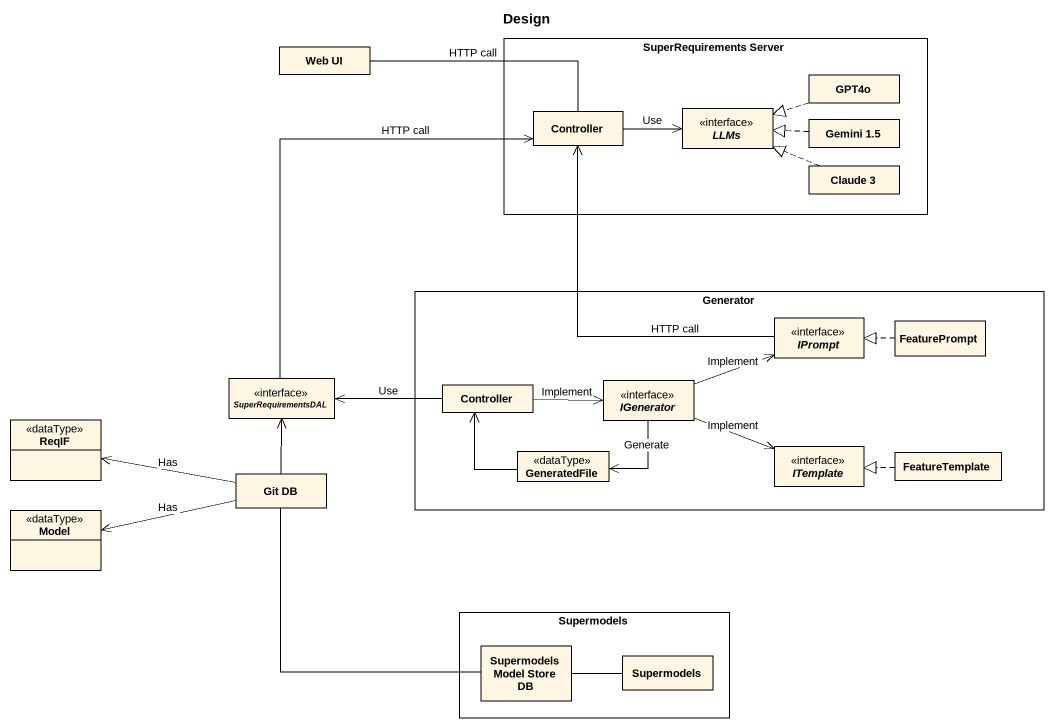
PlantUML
@startuml
title Design
hide circle
hide empty members
class "Web UI" as Web_UI
rectangle "SuperRequirements Server" as SuperRequirements_Server {
  class GPT4o
  class Controller
  interface LLMs
  class "Gemini 1.5" as Gemini_1_5
  class "Claude 3" as Claude_3
}
rectangle Generator {
  interface IPrompt
  class FeaturePrompt
  class "Controller" as Controller_2
  interface IGenerator
  class GeneratedFile <<dataType>>
  interface ITemplate
  class FeatureTemplate
}
interface SuperRequirementsDAL
class ReqIF <<dataType>>
class Model <<dataType>>
class "Git DB" as Git_DB
rectangle Supermodels {
  class "Supermodels Model Store DB" as Supermodels_Model_Store_DB
  class "Supermodels" as Supermodels_2
}
Web_UI -right- Controller : HTTP call
GPT4o .left.|> LLMs
Controller -right-> LLMs : Use
Gemini_1_5 .left.|> LLMs
Claude_3 .left.|> LLMs
IPrompt -up-> Controller : HTTP call
FeaturePrompt .left.|> IPrompt
SuperRequirementsDAL -up-> Controller : HTTP call
Controller_2 -left-> SuperRequirementsDAL : Use
Controller_2 -right-> IGenerator : Implement
IGenerator -right-> IPrompt : Implement
IGenerator --> GeneratedFile : Generate
IGenerator -right-> ITemplate : Implement
GeneratedFile -up-> Controller_2
FeatureTemplate .left.|> ITemplate
Git_DB -up-> SuperRequirementsDAL
Git_DB -left-> ReqIF : Has
Git_DB -left-> Model : Has
Git_DB -- Supermodels_Model_Store_DB
Supermodels_Model_Store_DB -right- Supermodels_2
@enduml
